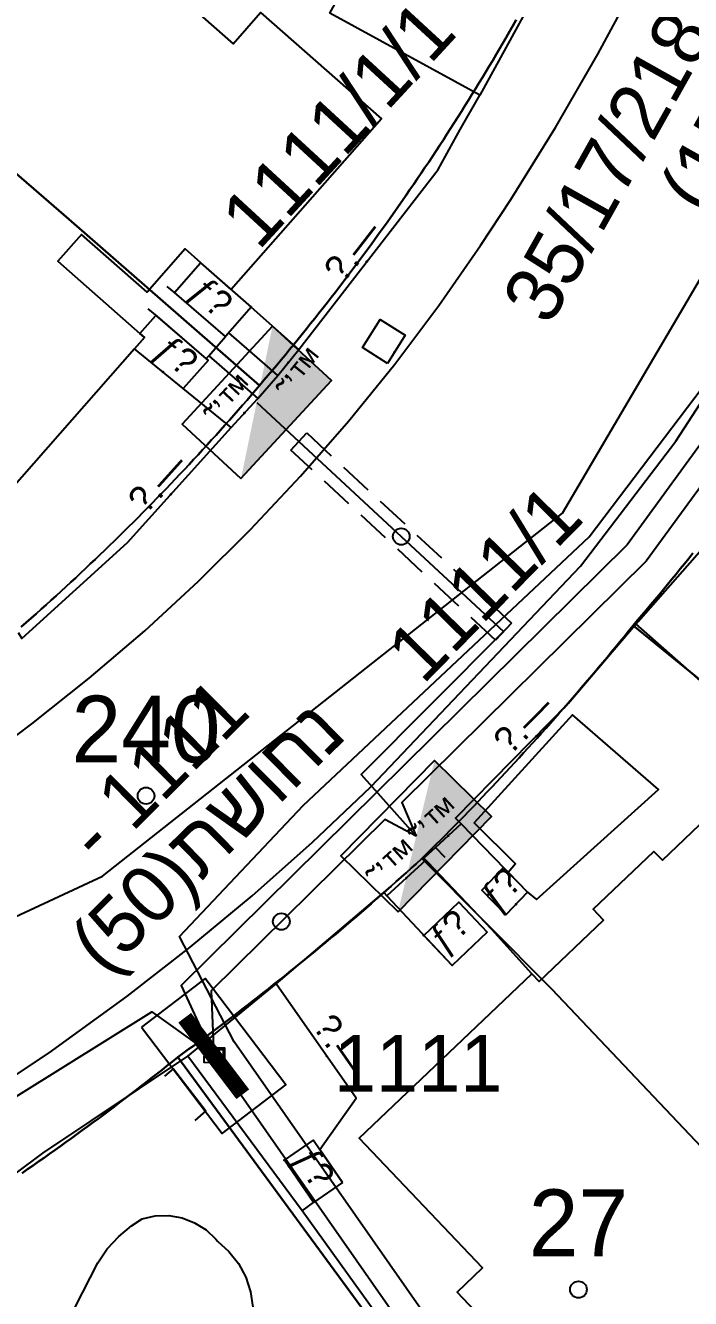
# Model space of a CAD drawing. Header units: metres. Extents: x 218299 to 220222, y 572714 to 574340.
# Drawn here: x 218902.99 to 218922.92, y 573544.66 to 573582.81 of the extents above; entities that cross this region are included whole.
import ezdxf
from ezdxf.enums import TextEntityAlignment as Align

# ---------------------------------------------------------------- set-up
doc = ezdxf.new("R2010")
doc.units = ezdxf.units.M
doc.header["$MEASUREMENT"] = 0
doc.linetypes.add('DASH15', pattern=[1.5, 1, -0.5])
for name, color, linetype in [('1602', 44, 'Continuous'), ('1603', 44, 'Continuous'), ('6091', 102, 'CABLEUNDEXIST03'), ('6151', 102, 'CABLEUNDEXIST03'), ('6241', 7, 'Continuous'), ('6261', 7, 'Continuous'), ('6701', 7, 'DASH15'), ('6910', 102, 'Continuous'), ('6911', 3, 'Continuous'), ('6916', 7, 'Continuous'), ('A_POINTS', 2, 'Continuous'), ('M2200', 253, 'Continuous'), ('M2207', 253, 'Continuous'), ('M2401', 7, 'Continuous'), ('M2404', 7, 'Continuous'), ('M2407', 253, 'Continuous'), ('M2408', 253, 'Continuous'), ('M2412', 253, 'Continuous'), ('M2420', 253, 'Continuous'), ('M2601', 253, 'Continuous'), ('M2602', 253, 'Continuous'), ('M2605', 253, 'Continuous'), ('M2612', 253, 'Continuous'), ('M5250', 253, 'Continuous')]:
    doc.layers.add(name, color=color, linetype=linetype)
doc.styles.add('HEBTXT', font='HEBTXT')
doc.styles.add('MAVAT_HEBTXT', font='HEBTXT')
doc.linetypes.add('CABLEUNDEXIST03', pattern='A,3.5,[222,elecad.shx,S=0.01,R=0,X=0,Y=0],1.5', length=5)

# ---------------------------------------------------------------- blocks, each defined once
blk = doc.blocks.new('6261')
blk.add_lwpolyline([(-2, -1.2), (2, -1.2), (2, 1.2), (-2, 1.2)], close=True)
at = {"color": 0}
blk.add_solid([(2, 1.2), (-2, -1.2), (2, -1.2)], dxfattribs=at)
at = {"color": 0, "style": 'HEBTXT'}
blk.add_attdef('PIL_NAME', (2.689, 2.418), '', height=1.7, dxfattribs=at)
at = {"style": 'HEBTXT'}
blk.add_attdef('CAMUT_MONIM', (2.489, 0.218), '', height=1.7, dxfattribs=at)
at = {"color": 0, "style": 'HEBTXT', "flags": 1}
for tag, p in [('TYPE', (2.585, -1.773)), ('MAP_TYPE', (2.689, -3.782))]:
    blk.add_attdef(tag, p, '', height=1.7, dxfattribs=at)
blk = doc.blocks.new('6910')
at = {"layer": 'A_POINTS'}
blk.add_circle((0, 0), 0.25, dxfattribs=at)
at = {"color": 0, "style": 'HEBTXT', "flags": 1}
blk.add_attdef('CODE', (-2.918, 6.399), '', height=1.7, dxfattribs=at)
at = {"color": 0, "style": 'HEBTXT'}
for tag, p in [('PATH', (0.169, 4.708)), ('HTCH', (0.169, 2.708))]:
    blk.add_attdef(tag, text='', height=1.7, dxfattribs=at).set_placement(p, align=Align.MIDDLE_CENTER)
blk = doc.blocks.new('6911')
at = {"layer": 'A_POINTS'}
blk.add_circle((0, 0), 0.25, dxfattribs=at)
at = {"color": 0, "style": 'HEBTXT', "flags": 1}
blk.add_attdef('CODE', (-2.918, 6.399), '', height=1.7, dxfattribs=at)
at = {"color": 0, "style": 'HEBTXT'}
for tag, p in [('PATH', (0.169, 4.708)), ('HTCH', (0.169, 2.708))]:
    blk.add_attdef(tag, text='', height=1.7, dxfattribs=at).set_placement(p, align=Align.MIDDLE_CENTER)
blk = doc.blocks.new('6241')
at = {"color": 0}
blk.add_lwpolyline([(-2, -1.2), (2, -1.2), (2, 1.2), (-2, 1.2)], close=True, dxfattribs=at)
blk.add_lwpolyline([(-2, -1.2), (2, -1.2), (2, 1.2), (-2, 1.2)], close=True, dxfattribs=at)
at = {"color": 0, "const_width": 0.48}
blk.add_lwpolyline([(-1.44, 0), (1.44, 0)], dxfattribs=at)
blk.add_lwpolyline([(-1.44, 0), (1.44, 0)], dxfattribs=at)
at = {"color": 0, "style": 'HEBTXT'}
blk.add_attdef('PIL_NAME', (2.42, 1.776), '', height=1.7, dxfattribs=at)
at = {"color": 0, "style": 'HEBTXT', "flags": 1}
for tag, p in [('TYPE', (2.43, -0.61)), ('MAP_TYPE', (2.423, -2.677))]:
    blk.add_attdef(tag, p, '', height=1.7, dxfattribs=at)
blk = doc.blocks.new('6916')
at = {"layer": 'A_POINTS'}
blk.add_circle((0, 0), 0.25, dxfattribs=at)
at = {"color": 0, "style": 'HEBTXT'}
for tag, p in [('HTCH', (0.006, 3.527)), ('PIPE', (0.049, 1.33))]:
    blk.add_attdef(tag, text='', height=1.7, dxfattribs=at).set_placement(p, align=Align.MIDDLE_CENTER)
blk = doc.blocks.new('1603')
at = {"layer": 'A_POINTS'}
blk.add_circle((0, 0), 0.25, dxfattribs=at)
at = {"color": 0, "style": 'HEBTXT'}
blk.add_attdef('PARCEL_NUM', text='', height=2, dxfattribs=at).set_placement((0, 1), align=Align.CENTER)
at = {"color": 0, "style": 'HEBTXT', "flags": 1}
blk.add_attdef('LOT_NUM', text='', height=2, dxfattribs=at).set_placement((0, -2.5), align=Align.CENTER)
blk = doc.blocks.new('M2605')
blk.add_circle((0, 0), 0.025)
at = {"style": 'MAVAT_HEBTXT'}
blk.add_attdef('NAME', text='', height=0.8, dxfattribs=at).set_placement((0, 1.592), align=Align.MIDDLE)
blk = doc.blocks.new('M2612')
blk.add_circle((0, 0), 0.025)
at = {"style": 'MAVAT_HEBTXT'}
blk.add_attdef('NAME', text='', height=0.8, dxfattribs=at).set_placement((0, 1.592), align=Align.MIDDLE)
blk = doc.blocks.new('M2412')
blk.add_circle((0, 0), 0.025)
at = {"style": 'MAVAT_HEBTXT'}
blk.add_attdef('NAME', text='', height=0.8, dxfattribs=at).set_placement((0, 1.592), align=Align.MIDDLE)
blk = doc.blocks.new('M5250')
blk.add_circle((0, 0), 0.025)
at = {"style": 'MAVAT_HEBTXT'}
blk.add_attdef('NAME', text='', height=0.8, dxfattribs=at).set_placement((0, 1.25), align=Align.MIDDLE)
blk = doc.blocks.new('111')
at = {"layer": 'M2200'}
for points in [[(218901.354, 573589.17, 580.836), (218909.22, 573582.258, 581.076), (218910.041, 573583.191, 581.076), (218913.66, 573580.011, 580.416), (218909.161, 573574.89, 580.296), (218909.161, 573574.89, 580.296), (218908.252, 573575.689, 580.454), (218907.776, 573576.107, 580.536), (218906.638, 573574.813, 580.536), (218904.668, 573576.545, 581.076), (218903.96, 573575.74, 581.076), (218906.423, 573573.576, 580.565), (218906.56, 573573.454, 580.536), (218906.56, 573573.454, 580.536), (218906.261, 573573.114, 580.527), (218906.261, 573573.114, 580.527), (218902.52, 573568.857, 580.416), (218902.264, 573569.082, 580.486), (218895.159, 573575.326, 582.424), (218888.496, 573581.181, 584.241), (218893.107, 573586.429, 584.198)], [(218918.283, 573542.373, 582.6), (218915.929, 573544.848, 582.84), (218916.694, 573545.576, 582.84), (218912.997, 573549.462, 580.68), (218918.172, 573554.386, 580.68), (218918.172, 573554.386, 580.68), (218918.387, 573554.16, 580.8), (218920.318, 573555.998, 580.8), (218920.008, 573556.324, 580.8), (218921.829, 573558.056, 580.68), (218922.08, 573557.792, 580.68), (218923.636, 573559.273, 580.68), (218930.348, 573552.219, 580.68), (218925.088, 573547.214, 582.36), (218927.449, 573544.733, 581.64), (218929.76, 573546.932, 579.72), (218933.768, 573542.72, 580.44)]]:
    blk.add_polyline3d(points, dxfattribs=at)
at = {"layer": 'M2207'}
for points in [[(218919.762, 573586.475, 580.116), (218916.607, 573580.713, 580.056), (218916.607, 573580.713, 580.056), (218912.116, 573583.171, 580.206), (218913.311, 573585.352, 580.229), (218913.731, 573586.118, 580.237), (218915.273, 573588.933, 580.266), (218915.868, 573588.607, 580.246), (218919.762, 573586.475, 580.116)], [(218925.152, 573561.469, 580.02), (218921.29, 573564.876, 580.02), (218921.321, 573564.911, 580.02), (218921.351, 573564.945, 580.02), (218923.491, 573567.371, 580.02), (218923.491, 573567.371, 580.02), (218924.358, 573566.605, 580.02), (218927.353, 573563.963, 580.02), (218925.301, 573561.637, 580.02), (218925.152, 573561.469, 580.02)]]:
    blk.add_polyline3d(points, close=True, dxfattribs=at)
at = {"layer": 'M2401'}
for points in [[(218901.848, 573550.789, 576.814), (218903.701, 573552.024, 576.814), (218906.032, 573553.706, 576.934), (218907.932, 573555.185, 577.088), (218909.788, 573556.729, 577.18), (218911.594, 573558.333, 577.209), (218913.346, 573559.992, 577.174), (218919.629, 573566.602, 577.414), (218922.487, 573570.35, 577.645), (218925.056, 573574.307, 577.774), (218927.355, 573578.198, 577.78), (218929.504, 573582.173, 577.894), (218930.936, 573585.466, 577.906)], [(218902.738, 573561.538, 576.867), (218903.183, 573561.876, 576.869), (218904.9, 573563.242, 576.882), (218906.566, 573564.67, 576.904), (218908.18, 573566.158, 576.934), (218909.738, 573567.702, 576.973), (218911.239, 573569.302, 577.019), (218912.682, 573570.956, 577.074), (218914.063, 573572.66, 577.137), (218915.381, 573574.413, 577.208), (218916.634, 573576.213, 577.287), (218917.541, 573577.594, 577.356), (218918.877, 573579.747, 577.457), (218920.145, 573581.941, 577.553), (218921.343, 573584.175, 577.644)]]:
    blk.add_polyline3d(points, dxfattribs=at)
at = {"layer": 'M2404'}
for points in [[(218901.848, 573550.789, 576.814), (218903.701, 573552.024, 576.814), (218906.032, 573553.706, 576.934), (218907.932, 573555.185, 577.088), (218909.788, 573556.729, 577.18), (218911.594, 573558.333, 577.209), (218913.346, 573559.992, 577.174), (218919.629, 573566.602, 577.414), (218922.487, 573570.35, 577.645), (218925.056, 573574.307, 577.774), (218927.355, 573578.198, 577.78), (218929.504, 573582.173, 577.894), (218930.936, 573585.466, 577.906)], [(218902.738, 573561.538, 576.867), (218903.183, 573561.876, 576.869), (218904.9, 573563.242, 576.882), (218906.566, 573564.67, 576.904), (218908.18, 573566.158, 576.934), (218909.738, 573567.702, 576.973), (218911.239, 573569.302, 577.019), (218912.682, 573570.956, 577.074), (218914.063, 573572.66, 577.137), (218915.381, 573574.413, 577.208), (218916.634, 573576.213, 577.287), (218917.541, 573577.594, 577.356), (218918.877, 573579.747, 577.457), (218920.145, 573581.941, 577.553), (218921.343, 573584.175, 577.644)]]:
    blk.add_polyline3d(points, dxfattribs=at)
at = {"layer": 'M2407'}
blk.add_polyline3d([(218918.043, 573556.836, 577.965), (218918.313, 573556.614, 577.965), (218921.968, 573559.907, 577.965), (218919.391, 573562.152, 577.965), (218916.443, 573558.915, 577.965), (218917.676, 573557.681, 577.965), (218917.459, 573557.428, 577.965)], dxfattribs=at)
at = {"layer": 'M2408'}
for points in [[(218885.542, 573539.659, 576.765), (218890.251, 573541.66, 576.835), (218892.151, 573542.467, 576.864), (218893.998, 573543.282, 576.916), (218895.813, 573544.168, 576.952), (218897.591, 573545.125, 576.972), (218899.332, 573546.149, 576.976), (218901.031, 573547.241, 576.964), (218902.687, 573548.397, 576.936), (218903.514, 573549.011, 576.915), (218907.858, 573551.916, 576.915), (218910.504, 573554.088, 576.915)], [(218904.035, 573543.524, 577.022), (218905.158, 573545.729, 577.022), (218905.446, 573546.143, 577.057), (218905.788, 573546.516, 577.049), (218906.175, 573546.838, 576.998), (218906.488, 573547.042, 576.932), (218906.882, 573547.132, 576.932), (218907.287, 573547.143, 576.932), (218907.685, 573547.075, 576.932), (218908.063, 573546.93, 576.932), (218908.405, 573546.713, 576.932), (218908.698, 573546.434, 576.932), (218908.746, 573546.375, 576.932), (218909.09, 573546.066, 576.932), (218909.376, 573545.703, 576.932), (218909.595, 573545.295, 576.932), (218909.741, 573544.857, 576.932), (218909.809, 573544.399, 576.932)]]:
    blk.add_polyline3d(points, dxfattribs=at)
at = {"layer": 'M2412'}
for points in [[(218907.456, 573574.801, 578.27), (218908.243, 573575.697, 578.27), (218909.761, 573574.363, 577.07), (218908.99, 573573.486, 577.07), (218907.456, 573574.801, 578.27)], [(218906.423, 573573.576, 578.27), (218906.66, 573573.845, 578.27), (218906.896, 573574.115, 578.27), (218908.413, 573572.812, 577.197), (218908.466, 573572.767, 577.16), (218907.721, 573571.929, 577.16), (218906.261, 573573.114, 578.03), (218906.56, 573573.454, 578.03)], [(218918.043, 573556.836, 578.01), (218917.392, 573556.155, 578.01), (218916.667, 573556.89, 577.29), (218917.318, 573557.571, 577.29), (218917.377, 573557.511, 577.348), (218918.043, 573556.836, 578.01)], [(218916.834, 573555.639, 578.19), (218915.781, 573554.639, 578.19), (218914.929, 573555.537, 577.47), (218915.982, 573556.536, 577.47), (218916.834, 573555.639, 578.19)], [(218912.493, 573548.138, 578.1), (218911.624, 573547.54, 578.1), (218910.753, 573548.804, 577.2), (218911.622, 573549.403, 577.2), (218911.622, 573549.403, 577.2), (218911.811, 573549.128, 577.395), (218912.493, 573548.138, 578.1)]]:
    blk.add_polyline3d(points, close=True, dxfattribs=at)
at = {"layer": 'M2420', "linetype": 'Continuous', "lineweight": -3}
blk.add_lwpolyline([(218808, 573559.81), (218823.2, 573550.5), (218835.41, 573544.81), (218850.7, 573542.81), (218865.3, 573542.5), (218880.41, 573545.38), (218892.2, 573549.81), (218899.91, 573554.81), (218905.3, 573557.31), (218919.09, 573568.19), (218928.2, 573583.69), (218933.59, 573595.81), (218935.8, 573615), (218936.938, 573617.207), (218933.5, 573635.5), (218931.193, 573638.756), (218930.8, 573639.31), (218921.59, 573659.81), (218908.988, 573677.282)], dxfattribs=at)
at = {"layer": 'M2601'}
for points in [[(218915.281, 573558.171, 578.73), (218914.927, 573557.851, 578.73), (218914.993, 573557.789, 578.73), (218915.052, 573557.734, 578.73)], [(218915.567, 573557.869, 578.82), (218915.281, 573558.171, 578.82), (218915.281, 573558.171, 578.82)], [(218918.172, 573554.386, 579.72), (218916.97, 573555.717, 579.72), (218915.052, 573557.734, 579.63), (218915.052, 573557.734, 579.63)]]:
    blk.add_polyline3d(points, dxfattribs=at)
at = {"layer": 'M2602'}
for points in [[(218908.49, 573572.902, 578.37), (218909.956, 573571.624, 578.37), (218909.956, 573571.624, 578.37), (218910.558, 573572.315, 578.37), (218910.558, 573572.315, 578.37), (218909.087, 573573.597, 578.37), (218908.99, 573573.486, 578.37), (218908.99, 573573.486, 578.37)], [(218911.289, 573547.289, 579.63), (218907.858, 573551.916, 579.63)], [(218907.166, 573551.321, 578.685), (218907.426, 573551.542, 578.685), (218908.4, 573550.277, 578.685), (218908.072, 573549.994, 578.685)]]:
    blk.add_polyline3d(points, dxfattribs=at)
at = {"layer": 'M2605'}
for points in [[(218909.161, 573574.89, 578.19), (218909.761, 573574.363, 578.19), (218911.183, 573573.095, 578.19), (218915.361, 573578.491, 578.19), (218916.024, 573579.683, 578.19), (218916.607, 573580.713, 578.19)], [(218906.663, 573574.314, 578.31), (218906.925, 573574.09, 578.31), (218908.413, 573572.812, 578.31), (218908.49, 573572.902, 578.31), (218908.99, 573573.486, 578.31), (218908.99, 573573.486, 578.31), (218907.456, 573574.801, 578.31), (218907.239, 573574.987, 578.31)], [(218902.773, 573564.617, 578.1), (218902.885, 573564.438, 578.1), (218906.052, 573567.311, 578.04), (218909.158, 573570.763, 578.04), (218909.158, 573570.763, 578.04), (218907.721, 573571.929, 578.1), (218906.261, 573573.114, 578.16)], [(218919.261, 573562.483, 578.46), (218921.321, 573564.911, 578.46)], [(218918.043, 573556.836, 578.01), (218918.043, 573556.836, 578.01), (218917.476, 573557.411, 578.01), (218917.459, 573557.428, 578.01), (218917.377, 573557.511, 578.01), (218917.377, 573557.511, 578.01), (218916.049, 573558.878, 578.09), (218915.884, 573559.047, 578.1), (218919.261, 573562.483, 578.1)], [(218912.493, 573548.138, 578.1), (218911.811, 573549.128, 578.1), (218912.902, 573550.663, 578.1), (218910.504, 573554.088, 578.1), (218913.732, 573556.822, 578.28), (218913.82, 573556.728, 578.28), (218915.781, 573554.639, 578.28)], [(218929.809, 573538.63, 578.1), (218929.151, 573538.051, 578.1), (218922.237, 573531.972, 578.1), (218922.237, 573531.972, 578.1), (218920.698, 573534.141, 578.1), (218917.294, 573538.939, 578.1), (218911.289, 573547.289, 578.1), (218911.289, 573547.289, 578.1), (218911.624, 573547.54, 578.1)]]:
    blk.add_polyline3d(points, dxfattribs=at)
at = {"layer": 'M2612'}
for points in [[(218910.558, 573572.315, 578.79), (218911.183, 573573.095, 578.79)], [(218909.158, 573570.763, 578.79), (218909.956, 573571.624, 578.79)], [(218916.049, 573558.878, 579.63), (218915.281, 573558.171, 579.63)], [(218914.993, 573557.789, 579.54), (218913.82, 573556.728, 579.54)]]:
    blk.add_polyline3d(points, dxfattribs=at)
at = {"layer": 'M5250'}
blk.add_polyline3d([(218913.838, 573572.68, 577.237), (218913.092, 573573.153, 577.237), (218913.626, 573573.996, 577.237), (218914.373, 573573.522, 577.237), (218913.838, 573572.68, 577.237)], dxfattribs=at)
at = {"layer": 'M2412'}
ref = blk.add_blockref('M2412', (218909.753, 573574.37), dxfattribs=dict(at, xscale=0.5, yscale=0.5, zscale=0.5))
ref.add_attrib('NAME', 'ƒ\x8e', dxfattribs={"layer": '0', "height": 0.8, "rotation": 318.6937, "style": 'MAVAT_HEBTXT'}).set_placement((218908.497, 573574.602), align=Align.MIDDLE)
ref = blk.add_blockref('M2412', (218907.112, 573572.423), dxfattribs=dict(at, xscale=0.5, yscale=0.5, zscale=0.5))
ref.add_attrib('NAME', 'ƒ\x8e', dxfattribs={"layer": '0', "height": 0.8, "rotation": 320.9445, "style": 'MAVAT_HEBTXT'}).set_placement((218907.459, 573572.85), align=Align.MIDDLE)
ref = blk.add_blockref('M2412', (218917.695, 573556.472), dxfattribs=dict(at, xscale=0.5, yscale=0.5, zscale=0.5))
ref.add_attrib('NAME', 'ƒ\x8e', dxfattribs={"layer": '0', "height": 0.8, "rotation": 46.2732, "style": 'MAVAT_HEBTXT'}).set_placement((218917.298, 573556.852), align=Align.MIDDLE)
ref = blk.add_blockref('M2412', (218914.929, 573555.537), dxfattribs=dict(at, xscale=0.5, yscale=0.5, zscale=0.5))
ref.add_attrib('NAME', 'ƒ\x8e', dxfattribs={"layer": '0', "height": 0.8, "rotation": 43.5005, "style": 'MAVAT_HEBTXT'}).set_placement((218915.751, 573555.598), align=Align.MIDDLE)
ref = blk.add_blockref('M2412', (218910.753, 573548.804), dxfattribs=dict(at, xscale=0.5, yscale=0.5, zscale=0.5))
ref.add_attrib('NAME', 'ƒ\x8e', dxfattribs={"layer": '0', "height": 0.8, "rotation": 304.5628, "style": 'MAVAT_HEBTXT'}).set_placement((218911.55, 573548.54), align=Align.MIDDLE)
at = {"layer": 'M2605'}
ref = blk.add_blockref('M2605', (218913.224, 573575.731), dxfattribs=dict(at, xscale=0.5, yscale=0.5, zscale=0.5))
ref.add_attrib('NAME', '\x9a.—', dxfattribs={"layer": '0', "height": 0.8, "rotation": 52.2518, "style": 'MAVAT_HEBTXT'}).set_placement((218912.789, 573576.068), align=Align.MIDDLE)
ref = blk.add_blockref('M2605', (218907.353, 573568.756), dxfattribs=dict(at, xscale=0.5, yscale=0.5, zscale=0.5))
ref.add_attrib('NAME', '\x9a.—', dxfattribs={"layer": '0', "height": 0.8, "rotation": 48.0211, "style": 'MAVAT_HEBTXT'}).set_placement((218906.944, 573569.124), align=Align.MIDDLE)
ref = blk.add_blockref('M2605', (218918.303, 573561.508), dxfattribs=dict(at, xscale=0.5, yscale=0.5, zscale=0.5))
ref.add_attrib('NAME', '\x9a.—', dxfattribs={"layer": '0', "height": 0.8, "rotation": 45.4972, "style": 'MAVAT_HEBTXT'}).set_placement((218917.911, 573561.894), align=Align.MIDDLE)
ref = blk.add_blockref('M2605', (218912.019, 573551.924), dxfattribs=dict(at, xscale=0.5, yscale=0.5, zscale=0.5))
ref.add_attrib('NAME', '\x9a.—', dxfattribs={"layer": '0', "height": 0.8, "rotation": 304.9853, "style": 'MAVAT_HEBTXT'}).set_placement((218912.47, 573552.239), align=Align.MIDDLE)
at = {"layer": 'M2612'}
ref = blk.add_blockref('M2612', (218910.871, 573572.705), dxfattribs=dict(at, xscale=0.5, yscale=0.5, zscale=0.5))
ref.add_attrib('NAME', '˜’™', dxfattribs={"layer": '0', "height": 0.8, "rotation": 51.3001, "style": 'MAVAT_HEBTXT'}).set_placement((218911.3, 573572.361), align=Align.MIDDLE)
ref = blk.add_blockref('M2612', (218909.557, 573571.194), dxfattribs=dict(at, xscale=0.5, yscale=0.5, zscale=0.5))
ref.add_attrib('NAME', '˜’™', dxfattribs={"layer": '0', "height": 0.8, "rotation": 47.1924, "style": 'MAVAT_HEBTXT'}).set_placement((218909.154, 573571.568), align=Align.MIDDLE)
ref = blk.add_blockref('M2612', (218915.665, 573558.525), dxfattribs=dict(at, xscale=0.5, yscale=0.5, zscale=0.5))
ref.add_attrib('NAME', '˜’™', dxfattribs={"layer": '0', "height": 0.8, "rotation": 42.6157, "style": 'MAVAT_HEBTXT'}).set_placement((218915.292, 573558.929), align=Align.MIDDLE)
ref = blk.add_blockref('M2612', (218914.407, 573557.259), dxfattribs=dict(at, xscale=0.5, yscale=0.5, zscale=0.5))
ref.add_attrib('NAME', '˜’™', dxfattribs={"layer": '0', "height": 0.8, "rotation": 42.1167, "style": 'MAVAT_HEBTXT'}).set_placement((218914.038, 573557.667), align=Align.MIDDLE)
at = {"layer": 'M5250', "xscale": 0.5, "yscale": 0.5, "zscale": 0.5, "rotation": 352.8503804918648}
blk.add_blockref('M5250', (218914.047, 573573.009, 577.237), dxfattribs=at)

msp = doc.modelspace()

# ---------------------------------------------------------------- linework, layer by layer
at = {"layer": '1602'}
for points in [[(218917.6992, 573582.9694), (218917.6002, 573582.7956), (218917.5007, 573582.6221), (218917.4006, 573582.4489), (218917.3001, 573582.276), (218917.1991, 573582.1034), (218917.0976, 573581.931), (218916.9957, 573581.759), (218916.8932, 573581.5873), (218916.7902, 573581.4158), (218916.6868, 573581.2446), (218916.5828, 573581.0738), (218916.4784, 573580.9032), (218916.3735, 573580.7329), (218916.2681, 573580.563), (218916.1622, 573580.3933), (218916.0558, 573580.2239), (218915.949, 573580.0549), (218915.8416, 573579.8861), (218915.7338, 573579.7177), (218915.6255, 573579.5495), (218915.5167, 573579.3817), (218915.4074, 573579.2142), (218915.2977, 573579.047), (218915.1875, 573578.8801), (218915.0768, 573578.7135), (218914.9656, 573578.5472), (218914.854, 573578.3813), (218914.7419, 573578.2157), (218914.6293, 573578.0504), (218914.5162, 573577.8854), (218914.4027, 573577.7208), (218914.2887, 573577.5564), (218914.1742, 573577.3924), (218914.0593, 573577.2288), (218913.9439, 573577.0654), (218913.828, 573576.9024), (218913.7117, 573576.7397), (218913.5948, 573576.5774), (218913.4776, 573576.4154), (218913.3599, 573576.2537), (218913.2417, 573576.0923), (218913.123, 573575.9313), (218913.0039, 573575.7707), (218912.8843, 573575.6103), (218912.7643, 573575.4504), (218912.6438, 573575.2907), (218912.5229, 573575.1314), (218912.4015, 573574.9725), (218912.2797, 573574.8139), (218912.1574, 573574.6556), (218912.0346, 573574.4977), (218911.9114, 573574.3402), (218911.7878, 573574.183), (218911.6637, 573574.0262), (218911.5391, 573573.8697), (218911.4141, 573573.7135), (218911.2887, 573573.5578), (218911.1628, 573573.4024), (218911.0365, 573573.2473), (218910.9097, 573573.0926), (218910.7825, 573572.9383), (218910.6548, 573572.7843), (218910.5267, 573572.6307), (218910.3982, 573572.4775), (218910.2692, 573572.3246), (218910.1398, 573572.1721), (218910.01, 573572.02), (218904.29, 573577), (218897.78, 573582.63)], [(218902.8677, 573564.7815), (218903.018, 573564.9135), (218903.1679, 573565.0459), (218903.3174, 573565.1788), (218903.4665, 573565.312), (218903.6152, 573565.4458), (218903.7636, 573565.5799), (218903.9115, 573565.7144), (218904.0591, 573565.8494), (218904.2063, 573565.9848), (218904.3531, 573566.1206), (218904.4995, 573566.2569), (218904.6456, 573566.3935), (218904.7912, 573566.5306), (218904.9365, 573566.6681), (218905.0813, 573566.806), (218905.2258, 573566.9443), (218905.3698, 573567.083), (218905.5135, 573567.2222), (218905.6568, 573567.3617), (218905.7996, 573567.5017), (218905.9421, 573567.6421), (218906.0842, 573567.7828), (218906.2258, 573567.924), (218906.3671, 573568.0656), (218906.508, 573568.2076), (218906.6484, 573568.35), (218906.7884, 573568.4928), (218906.9281, 573568.6359), (218907.0673, 573568.7795), (218907.2061, 573568.9235), (218907.3445, 573569.0679), (218907.4825, 573569.2127), (218907.6201, 573569.3578), (218907.7572, 573569.5034), (218907.894, 573569.6493), (218908.0303, 573569.7957), (218908.1662, 573569.9424), (218908.3017, 573570.0895), (218908.4368, 573570.237), (218908.5714, 573570.3849), (218908.7056, 573570.5332), (218908.8394, 573570.6818), (218908.9728, 573570.8309), (218909.1057, 573570.9803), (218909.2382, 573571.1301), (218909.3703, 573571.2803), (218909.502, 573571.4308), (218909.6332, 573571.5818), (218909.764, 573571.7331), (218910.01, 573572.02), (218910.1398, 573572.1721), (218910.2692, 573572.3246), (218910.3982, 573572.4775), (218910.5267, 573572.6307), (218910.6548, 573572.7843), (218910.7825, 573572.9383), (218910.9097, 573573.0926), (218911.0365, 573573.2473), (218911.1628, 573573.4024), (218911.2887, 573573.5578), (218911.4141, 573573.7135), (218911.5391, 573573.8697), (218911.6637, 573574.0262), (218911.7878, 573574.183), (218911.9114, 573574.3402), (218912.0346, 573574.4977), (218912.1574, 573574.6556), (218912.2797, 573574.8139), (218912.4015, 573574.9725), (218912.5229, 573575.1314), (218912.6438, 573575.2907), (218912.7643, 573575.4504), (218912.8843, 573575.6103), (218913.0039, 573575.7707), (218913.123, 573575.9313), (218913.2417, 573576.0923), (218913.3599, 573576.2537), (218913.4776, 573576.4154), (218913.5948, 573576.5774), (218913.7117, 573576.7397), (218913.828, 573576.9024), (218913.9439, 573577.0654), (218914.0593, 573577.2288), (218914.1742, 573577.3924), (218914.2887, 573577.5564), (218914.4027, 573577.7208), (218914.5162, 573577.8854), (218914.6293, 573578.0504), (218914.7419, 573578.2157), (218914.854, 573578.3813), (218914.9656, 573578.5472), (218915.0768, 573578.7135), (218915.1875, 573578.8801), (218915.2977, 573579.047), (218915.4074, 573579.2142), (218915.5167, 573579.3817), (218915.6255, 573579.5495), (218915.7338, 573579.7177), (218915.8416, 573579.8861), (218915.949, 573580.0549), (218916.0558, 573580.2239), (218916.1622, 573580.3933), (218916.2681, 573580.563), (218916.3735, 573580.7329), (218916.4784, 573580.9032), (218916.5828, 573581.0738), (218916.6868, 573581.2446), (218916.7902, 573581.4158), (218916.8932, 573581.5873), (218916.9957, 573581.759), (218917.0976, 573581.931), (218917.1991, 573582.1034), (218917.3001, 573582.276), (218917.4006, 573582.4489), (218917.5007, 573582.6221), (218917.6002, 573582.7956), (218917.6992, 573582.9694)], [(218897.78, 573582.63), (218904.29, 573577), (218910.01, 573572.02), (218909.764, 573571.7331), (218909.6332, 573571.5818), (218909.502, 573571.4308), (218909.3703, 573571.2803), (218909.2382, 573571.1301), (218909.1057, 573570.9803), (218908.9728, 573570.8309), (218908.8394, 573570.6818), (218908.7056, 573570.5332), (218908.5714, 573570.3849), (218908.4368, 573570.237), (218908.3017, 573570.0895), (218908.1662, 573569.9424), (218908.0303, 573569.7957), (218907.894, 573569.6493), (218907.7572, 573569.5034), (218907.6201, 573569.3578), (218907.4825, 573569.2127), (218907.3445, 573569.0679), (218907.2061, 573568.9235), (218907.0673, 573568.7795), (218906.9281, 573568.6359), (218906.7884, 573568.4928), (218906.6484, 573568.35), (218906.508, 573568.2076), (218906.3671, 573568.0656), (218906.2258, 573567.924), (218906.0842, 573567.7828), (218905.9421, 573567.6421), (218905.7996, 573567.5017), (218905.6568, 573567.3617), (218905.5135, 573567.2222), (218905.3698, 573567.083), (218905.2258, 573566.9443), (218905.0813, 573566.806), (218904.9365, 573566.6681), (218904.7912, 573566.5306), (218904.6456, 573566.3935), (218904.4995, 573566.2569), (218904.3531, 573566.1206), (218904.2063, 573565.9848), (218904.0591, 573565.8494), (218903.9115, 573565.7144), (218903.7636, 573565.5799), (218903.6152, 573565.4458), (218903.4665, 573565.312), (218903.3174, 573565.1788), (218903.1679, 573565.0459), (218903.018, 573564.9135), (218902.8677, 573564.7815)], [(218922.9942, 573566.9877), (218922.8692, 573566.8316), (218922.7438, 573566.6758), (218922.618, 573566.5203), (218922.4919, 573566.3651), (218922.3654, 573566.2102), (218922.2385, 573566.0556), (218922.1112, 573565.9013), (218921.9836, 573565.7474), (218921.8556, 573565.5937), (218921.7272, 573565.4403), (218921.5984, 573565.2873), (218921.4693, 573565.1345), (218921.3398, 573564.9821), (218921.21, 573564.83), (218921.0576, 573564.642), (218920.9312, 573564.487), (218920.8045, 573564.3323), (218920.6774, 573564.1779), (218920.5499, 573564.0237), (218920.422, 573563.87), (218920.2938, 573563.7165), (218920.1652, 573563.5633), (218920.0362, 573563.4104), (218919.9069, 573563.2579), (218919.7772, 573563.1056), (218919.6471, 573562.9537), (218919.5167, 573562.8021), (218919.3859, 573562.6508), (218919.2548, 573562.4998), (218919.1232, 573562.3491), (218918.9914, 573562.1988), (218918.8591, 573562.0487), (218918.7265, 573561.899), (218918.5935, 573561.7496), (218918.4602, 573561.6005), (218918.3265, 573561.4518), (218918.1925, 573561.3034), (218918.0581, 573561.1552), (218917.9233, 573561.0075), (218917.7882, 573560.86), (218917.6527, 573560.7129), (218917.5169, 573560.5661), (218917.3807, 573560.4196), (218917.2442, 573560.2734), (218917.1073, 573560.1276), (218916.9701, 573559.9821), (218916.8325, 573559.837), (218916.6946, 573559.6922), (218916.5563, 573559.5477), (218916.4176, 573559.4035), (218916.2787, 573559.2597), (218916.1393, 573559.1162), (218915.9997, 573558.973), (218915.8597, 573558.8302), (218915.7193, 573558.6877), (218915.5786, 573558.5456), (218915.4376, 573558.4038), (218915.2962, 573558.2623), (218915.1545, 573558.1212), (218915.0124, 573557.9804), (218914.87, 573557.84), (218914.6996, 573557.6848), (218914.5513, 573557.5505), (218914.4028, 573557.4166), (218914.2539, 573557.2831), (218914.1047, 573557.1499), (218913.9552, 573557.0171), (218913.8054, 573556.8846), (218913.6552, 573556.7525), (218913.5047, 573556.6207), (218913.3539, 573556.4893), (218913.2028, 573556.3583), (218913.0514, 573556.2277), (218912.8997, 573556.0974), (218912.7476, 573555.9674), (218912.5953, 573555.8379), (218912.4426, 573555.7087), (218912.2896, 573555.5799), (218912.1363, 573555.4514), (218911.9827, 573555.3233), (218911.8288, 573555.1956), (218911.6746, 573555.0683), (218911.5201, 573554.9413), (218911.3652, 573554.8147), (218911.2101, 573554.6885), (218911.0547, 573554.5626), (218910.8989, 573554.4371), (218910.7429, 573554.312), (218910.5865, 573554.1873), (218910.4299, 573554.063), (218910.2729, 573553.939), (218910.1157, 573553.8154), (218909.9582, 573553.6922), (218909.8003, 573553.5694), (218909.6422, 573553.4469), (218909.4838, 573553.3248), (218909.325, 573553.2031), (218909.166, 573553.0818), (218909.0067, 573552.9609), (218908.8471, 573552.8404), (218908.6872, 573552.7202), (218908.5271, 573552.6005), (218908.3666, 573552.4811), (218908.2059, 573552.3621), (218908.0448, 573552.2435), (218907.8835, 573552.1253), (218907.7219, 573552.0074), (218907.56, 573551.89), (218907.3891, 573551.7536), (218907.2325, 573551.6292), (218907.0755, 573551.5052), (218906.9183, 573551.3816), (218906.7608, 573551.2583), (218906.603, 573551.1355), (218906.4449, 573551.013), (218906.2865, 573550.8909), (218906.1278, 573550.7692), (218905.9688, 573550.6478), (218905.8095, 573550.5269), (218905.65, 573550.4063), (218905.4901, 573550.2861), (218905.3299, 573550.1663), (218905.1695, 573550.0469), (218905.0088, 573549.9279), (218904.8478, 573549.8092), (218904.6865, 573549.691), (218904.5249, 573549.5731), (218904.363, 573549.4557), (218904.2009, 573549.3386), (218904.0384, 573549.2219), (218903.8757, 573549.1056), (218903.7127, 573548.9897), (218903.5495, 573548.8742), (218903.3859, 573548.7591), (218903.2221, 573548.6443), (218903.058, 573548.53), (218902.8936, 573548.4161)], [(218940.33, 573549.28), (218921.21, 573564.83), (218921.3398, 573564.9821), (218921.4693, 573565.1345), (218921.5984, 573565.2873), (218921.7272, 573565.4403), (218921.8556, 573565.5937), (218921.9836, 573565.7474), (218922.1112, 573565.9013), (218922.2385, 573566.0556), (218922.3654, 573566.2102), (218922.4919, 573566.3651), (218922.618, 573566.5203), (218922.7438, 573566.6758), (218922.8692, 573566.8316), (218922.9942, 573566.9877)], [(218924.69, 573547.68), (218918.77, 573553.93), (218914.87, 573557.84), (218915.0124, 573557.9804), (218915.1545, 573558.1212), (218915.2962, 573558.2623), (218915.4376, 573558.4038), (218915.5786, 573558.5456), (218915.7193, 573558.6877), (218915.8597, 573558.8302), (218915.9997, 573558.973), (218916.1393, 573559.1162), (218916.2787, 573559.2597), (218916.4176, 573559.4035), (218916.5563, 573559.5477), (218916.6946, 573559.6922), (218916.8325, 573559.837), (218916.9701, 573559.9821), (218917.1073, 573560.1276), (218917.2442, 573560.2734), (218917.3807, 573560.4196), (218917.5169, 573560.5661), (218917.6527, 573560.7129), (218917.7882, 573560.86), (218917.9233, 573561.0075), (218918.0581, 573561.1552), (218918.1925, 573561.3034), (218918.3265, 573561.4518), (218918.4602, 573561.6005), (218918.5935, 573561.7496), (218918.7265, 573561.899), (218918.8591, 573562.0487), (218918.9914, 573562.1988), (218919.1232, 573562.3491), (218919.2548, 573562.4998), (218919.3859, 573562.6508), (218919.5167, 573562.8021), (218919.6471, 573562.9537), (218919.7772, 573563.1056), (218919.9069, 573563.2579), (218920.0362, 573563.4104), (218920.1652, 573563.5633), (218920.2938, 573563.7165), (218920.422, 573563.87), (218920.5499, 573564.0237), (218920.6774, 573564.1779), (218920.8045, 573564.3323), (218920.9312, 573564.487), (218921.0576, 573564.642), (218921.21, 573564.83), (218940.33, 573549.28)], [(218922.33, 573531.76), (218907.56, 573551.89), (218907.7219, 573552.0074), (218907.8835, 573552.1253), (218908.0448, 573552.2435), (218908.2059, 573552.3621), (218908.3666, 573552.4811), (218908.5271, 573552.6005), (218908.6872, 573552.7202), (218908.8471, 573552.8404), (218909.0067, 573552.9609), (218909.166, 573553.0818), (218909.325, 573553.2031), (218909.4838, 573553.3248), (218909.6422, 573553.4469), (218909.8003, 573553.5694), (218909.9582, 573553.6922), (218910.1157, 573553.8154), (218910.2729, 573553.939), (218910.4299, 573554.063), (218910.5865, 573554.1873), (218910.7429, 573554.312), (218910.8989, 573554.4371), (218911.0547, 573554.5626), (218911.2101, 573554.6885), (218911.3652, 573554.8147), (218911.5201, 573554.9413), (218911.6746, 573555.0683), (218911.8288, 573555.1956), (218911.9827, 573555.3233), (218912.1363, 573555.4514), (218912.2896, 573555.5799), (218912.4426, 573555.7087), (218912.5953, 573555.8379), (218912.7476, 573555.9674), (218912.8997, 573556.0974), (218913.0514, 573556.2277), (218913.2028, 573556.3583), (218913.3539, 573556.4893), (218913.5047, 573556.6207), (218913.6552, 573556.7525), (218913.8054, 573556.8846), (218913.9552, 573557.0171), (218914.1047, 573557.1499), (218914.2539, 573557.2831), (218914.4028, 573557.4166), (218914.5513, 573557.5505), (218914.6996, 573557.6848), (218914.87, 573557.84), (218918.77, 573553.93), (218924.69, 573547.68)], [(218902.8936, 573548.4161), (218903.058, 573548.53), (218903.2221, 573548.6443), (218903.3859, 573548.7591), (218903.5495, 573548.8742), (218903.7127, 573548.9897), (218903.8757, 573549.1056), (218904.0384, 573549.2219), (218904.2009, 573549.3386), (218904.363, 573549.4557), (218904.5249, 573549.5731), (218904.6865, 573549.691), (218904.8478, 573549.8092), (218905.0088, 573549.9279), (218905.1695, 573550.0469), (218905.3299, 573550.1663), (218905.4901, 573550.2861), (218905.65, 573550.4063), (218905.8095, 573550.5269), (218905.9688, 573550.6478), (218906.1278, 573550.7692), (218906.2865, 573550.8909), (218906.4449, 573551.013), (218906.603, 573551.1355), (218906.7608, 573551.2583), (218906.9183, 573551.3816), (218907.0755, 573551.5052), (218907.2325, 573551.6292), (218907.3891, 573551.7536), (218907.56, 573551.89), (218922.33, 573531.76)]]:
    msp.add_lwpolyline(points, dxfattribs=at)
at = {"layer": '6091'}
for points in [[(218926.495, 573484.5165), (218926.4923, 573484.4559), (218926.47, 573484.4577), (218926.4803, 573484.8834), (218926.6084, 573484.8865), (218925.8729, 573486.284), (218923.436, 573489.9448), (218933.8807, 573496.0652), (218943.9763, 573502.5661), (218930.9933, 573521.2278), (218909.2505, 573552.3541), (218907.6128, 573555.507), (218911.3105, 573559.4322), (218919.8841, 573567.4865), (218923.2737, 573571.9505), (218926.7403, 573577.7999), (218929.2054, 573582.1869), (218931.1313, 573586.574)], [(218926.915, 573484.5165), (218926.9164, 573484.4686), (218927.0631, 573484.468), (218927.0625, 573484.7895), (218926.628, 573484.7916), (218926.529, 573484.8865), (218925.5526, 573486.0434), (218922.8683, 573490.0758), (218933.6712, 573496.406), (218943.1139, 573502.4925), (218930.3781, 573520.7989), (218908.8102, 573551.6746), (218908.5989, 573551.6761), (218908.6006, 573551.8046)]]:
    msp.add_lwpolyline(points, dxfattribs=at)
at = {"layer": '6151'}
for points in [[(218935.0545, 573589.7313), (218933.2493, 573590.0736), (218932.7325, 573588.4571), (218930.506, 573582.7884), (218924.3248, 573571.7653), (218921.021, 573567.2447), (218907.6622, 573554.0416), (218908.5206, 573552.1746), (218908.9571, 573552.1717), (218908.9603, 573551.7202), (218908.8117, 573551.721), (218908.8106, 573551.8046)], [(218926.7146, 573572.4001), (218925.7737, 573572.8157), (218924.9569, 573571.3591), (218921.591, 573566.7536), (218914.2743, 573559.5222), (218914.7051, 573558.513)], [(218909.9236, 573571.5113), (218917.3214, 573564.6427), (218913.0559, 573560.358), (218914.7051, 573558.513)], [(218914.7051, 573558.513), (218913.7581, 573559.0119), (218908.5632, 573553.8775), (218908.6263, 573552.1746), (218908.6616, 573552.1233), (218908.9218, 573552.1203), (218908.9234, 573551.7596), (218908.8808, 573551.7596), (218908.8806, 573551.8046)], [(218876.0422, 573537.4803), (218875.8742, 573538.7405), (218884.3784, 573541.1237), (218892.2604, 573544.4394), (218898.7941, 573548.2731), (218906.7798, 573553.2467), (218908.2847, 573552.1746), (218908.3474, 573552.1219), (218908.3418, 573551.7355), (218908.7402, 573551.7291), (218908.7406, 573551.8046)]]:
    msp.add_lwpolyline(points, dxfattribs=at)
at = {"layer": '6701'}
msp.add_lwpolyline([(218917.56, 573564.899), (218917.083, 573564.386), (218910.95, 573570.081), (218911.426, 573570.594)], close=True, dxfattribs=at)

# ---------------------------------------------------------------- block references
msp.add_blockref('111', (0, 0))
at = {"layer": '1603'}
for p, values in [((218906.6056, 573559.7221), {'PARCEL_NUM': '240'}), ((218919.5652, 573544.9259), {'PARCEL_NUM': '27'})]:
    msp.add_blockref('1603', p, dxfattribs=at).add_auto_attribs(values)
at = {"layer": '6241'}
ref = msp.add_blockref('6241', (218908.6356, 573551.9246), dxfattribs=dict(at, rotation=307.1999999999052))
ref.add_attrib('PIL_NAME', '1111', (218912.233, 573550.8578), dxfattribs={"layer": '0', "color": 0, "height": 1.7, "style": 'HEBTXT'})
at = {"layer": '6261'}
ref = msp.add_blockref('6261', (218909.9236, 573571.5113), dxfattribs=dict(at, rotation=47.34999999998541))
ref.add_attrib('PIL_NAME', '1111/1/1', (218909.9777, 573576.0307), dxfattribs={"layer": '0', "color": 0, "height": 1.7, "rotation": 47.35, "style": 'HEBTXT'})
ref = msp.add_blockref('6261', (218914.7051, 573558.513), dxfattribs=dict(at, rotation=45.48999999998596))
ref.add_attrib('PIL_NAME', '1111/1', (218914.9059, 573563.0283), dxfattribs={"layer": '0', "color": 0, "height": 1.7, "rotation": 45.49, "style": 'HEBTXT'})
at = {"layer": '6910'}
ref = msp.add_blockref('6910', (218910.6612, 573555.9511), dxfattribs=dict(at, rotation=44.6644))
ref.add_attrib('PATH', ' - 1111', dxfattribs={"layer": '0', "color": 0, "height": 1.7, "rotation": 44.6644, "style": 'HEBTXT'}).set_placement((218906.6741, 573560.2849), align=Align.MIDDLE_CENTER)
ref.add_attrib('HTCH', '(50)תשוחנ', dxfattribs={"layer": '0', "color": 0, "height": 1.7, "rotation": 44.6644, "style": 'HEBTXT'}).set_placement((218908.4315, 573558.5068), align=Align.MIDDLE_CENTER)
at = {"layer": '6911'}
ref = msp.add_blockref('6911', (218928.3382, 573580.6437), dxfattribs=dict(at, rotation=60.66790000000001))
ref.add_attrib('PATH', '35/17/218RD - 1112פ', dxfattribs={"layer": '0', "color": 0, "height": 1.7, "rotation": 60.6679, "style": 'HEBTXT'}).set_placement((218923.3108, 573583.7104), align=Align.MIDDLE_CENTER)
ref.add_attrib('HTCH', '(150)תשוחנ', dxfattribs={"layer": '0', "color": 0, "height": 1.7, "rotation": 60.6679, "style": 'HEBTXT'}).set_placement((218925.4903, 573582.4857), align=Align.MIDDLE_CENTER)
at = {"layer": '6916', "rotation": 317.1254}
msp.add_blockref('6916', (218914.2553, 573567.4895), dxfattribs=at)

doc.saveas('drawing.dxf')
